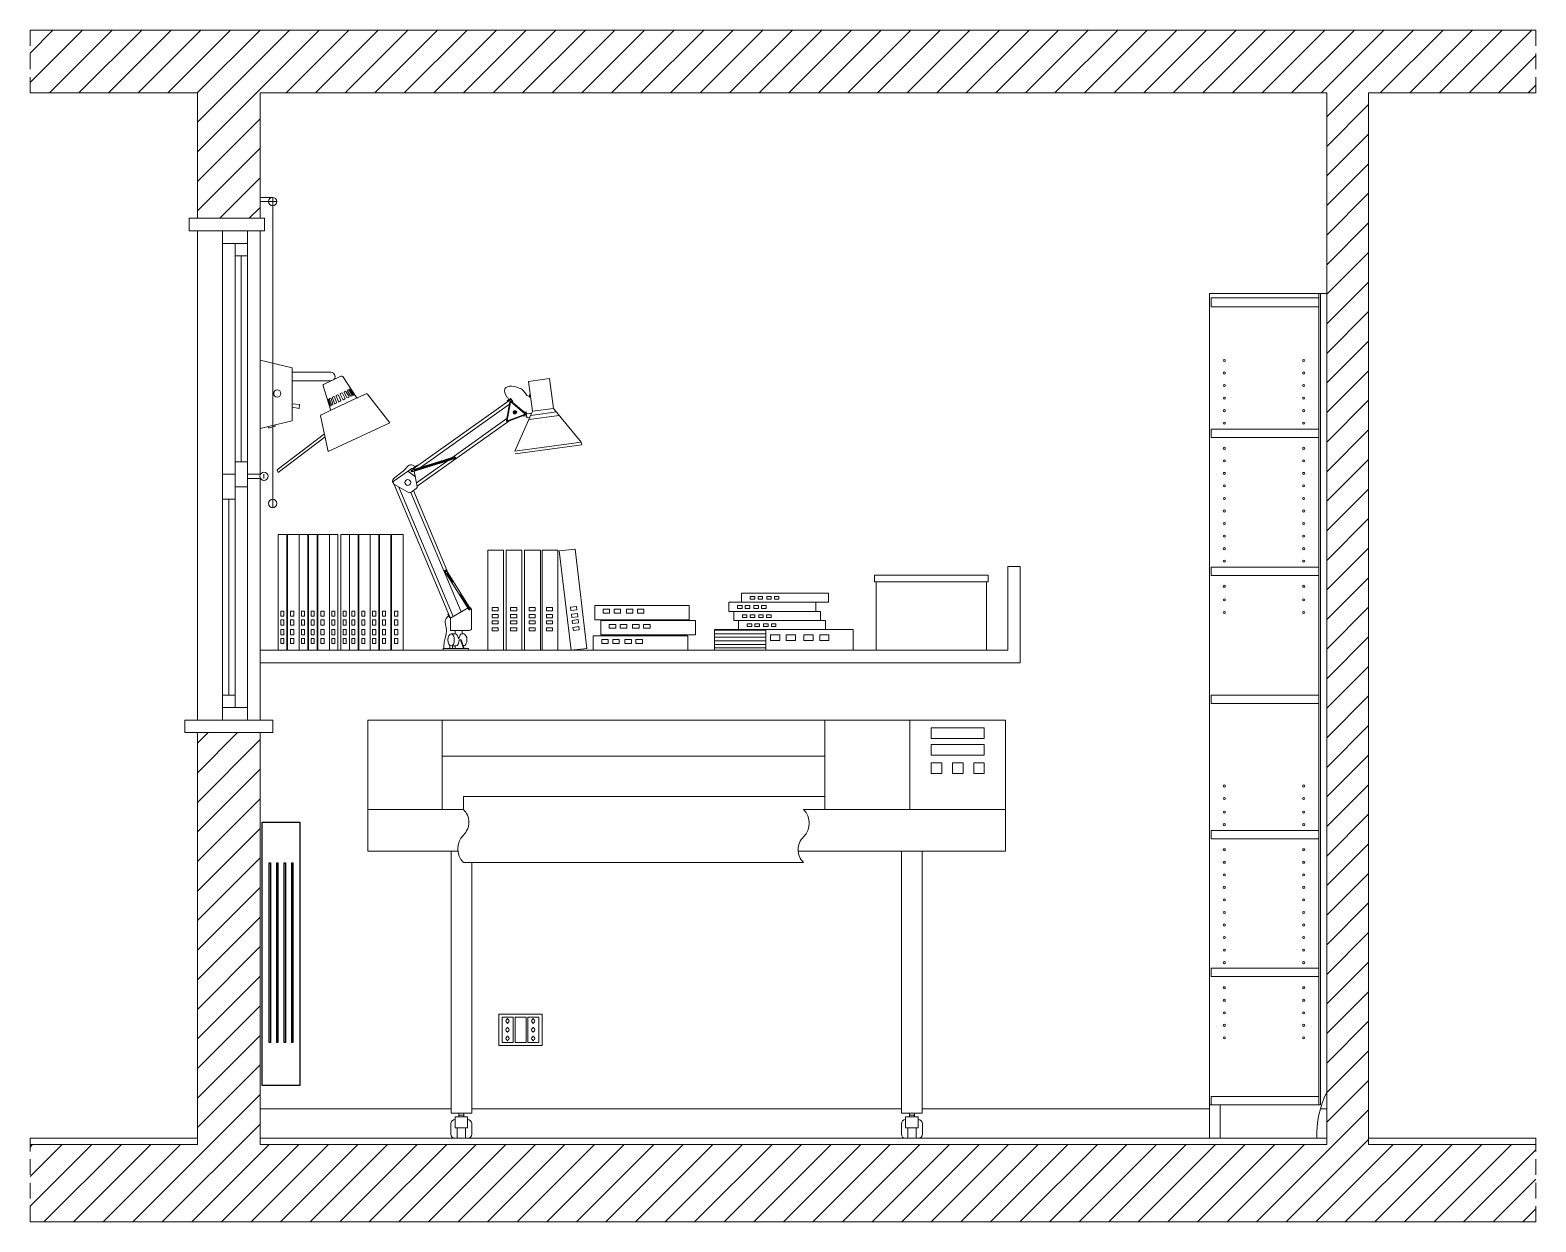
# Model space of a CAD drawing. Header units: millimetres. Extents: x 3592 to 4978, y 1078 to 1921.
# Drawn here: x 4617.7 to 4977.7, y 1157 to 1442 of the extents above; entities that cross this region are included whole.
import ezdxf

# ---------------------------------------------------------------- set-up
doc = ezdxf.new("R2010")
doc.units = ezdxf.units.MM
doc.header["$MEASUREMENT"] = 0
doc.linetypes.add('CONTINUA', pattern=[0])
doc.linetypes.add('HIDDEN', pattern=[0.375, 0.25, -0.125])
for name, color, linetype, lineweight in [('A-FURN', 8, 'Continuous', 18), ('ACCESSORI - furniture', 175, 'Continuous', 9), ('ARREDI_attrezzature_furniture', 254, 'Continuous', 9)]:
    doc.layers.add(name, color=color, linetype=linetype, lineweight=lineweight)
doc.layers.add('Termosifone', color=175, linetype='Continuous')

msp = doc.modelspace()

# ---------------------------------------------------------------- hatches: boundary and pattern name
at = {"layer": 'A-FURN'}
h = msp.add_hatch(dxfattribs=at)
h.set_pattern_fill('ANSI31', color=4, scale=39.999999)
h.set_pattern_definition([(45, (-15, 4e-05), (-3.535534, 3.535534), [])])
h.paths.add_polyline_path([(4977.68, 1442.03), (4617.68, 1442.03), (4617.68, 1427.03), (4657.68, 1427.03), (4657.68, 1397.03), (4672.68, 1397.03), (4672.68, 1427.03), (4927.68, 1427.03), (4927.68, 1175.53), (4672.68, 1175.53), (4672.68, 1274.03), (4657.68, 1274.03), (4657.68, 1175.53), (4617.68, 1175.53), (4617.68, 1157.03), (4977.68, 1157.03), (4977.68, 1175.53), (4937.68, 1175.53), (4937.68, 1427.03), (4977.68, 1427.03)])
at = {"layer": 'ACCESSORI - furniture'}
h = msp.add_hatch(dxfattribs=at)
h.set_pattern_fill('ANSI31', color=6, scale=6.7392, angle=315, style=0)
h.set_pattern_definition([(0, (-4598.8904, -2489.7643), (2e-16, 0.842399984), [])])
h.paths.add_polyline_path([(4793.56, 1293.74), (4793.56, 1298.68), (4781.3, 1298.68), (4781.3, 1293.74)])

# ---------------------------------------------------------------- linework, layer by layer
at = {"layer": 'A-FURN', "color": 5}
for p, q in [((4617.68, 1442.03), (4977.68, 1442.03)), ((4657.68, 1427.03), (4617.68, 1427.03)), ((4657.68, 1427.03), (4657.68, 1397.03)), ((4927.68, 1427.03), (4672.68, 1427.03)), ((4977.68, 1427.03), (4937.68, 1427.03)), ((4937.68, 1427.03), (4937.68, 1175.53)), ((4657.68, 1397.03), (4672.68, 1397.03)), ((4673.68, 1397.03), (4673.68, 1394.03)), ((4654.68, 1277.03), (4654.68, 1274.03)), ((4675.68, 1277.03), (4654.68, 1277.03)), ((4657.68, 1274.03), (4654.68, 1274.03)), ((4657.68, 1274.03), (4657.68, 1175.53)), ((4657.68, 1274.03), (4672.68, 1274.03)), ((4675.68, 1274.03), (4672.68, 1274.03)), ((4927.68, 1175.53), (4672.68, 1175.53)), ((4977.68, 1157.03), (4617.68, 1157.03))]:
    msp.add_line(p, q, dxfattribs=at)
at = {"layer": 'A-FURN', "color": 5, "linetype": 'HIDDEN', "ltscale": 15}
for p, q in [((4617.68, 1427.03), (4617.68, 1442.03)), ((4977.68, 1427.03), (4977.68, 1442.03)), ((4617.68, 1157.03), (4617.68, 1177.03)), ((4977.68, 1157.03), (4977.68, 1177.03))]:
    msp.add_line(p, q, dxfattribs=at)
at = {"layer": 'A-FURN', "color": 5, "ltscale": 100}
for p, q in [((4672.68, 1397.03), (4672.68, 1427.03)), ((4927.68, 1175.53), (4927.68, 1427.03)), ((4655.68, 1397.03), (4657.68, 1397.03)), ((4655.68, 1397.03), (4655.68, 1394.03)), ((4672.68, 1397.03), (4673.68, 1397.03)), ((4655.68, 1394.03), (4673.68, 1394.03)), ((4675.68, 1274.03), (4675.68, 1277.03)), ((4672.68, 1175.53), (4672.68, 1274.03)), ((4657.68, 1175.53), (4617.68, 1175.53)), ((4937.68, 1175.53), (4977.68, 1175.53))]:
    msp.add_line(p, q, dxfattribs=at)
at = {"layer": 'A-FURN', "color": 3}
for p, q in [((4675.68, 1402.03), (4672.68, 1402.03)), ((4676.68, 1401.03), (4672.68, 1401.03)), ((4675.68, 1401.03), (4675.68, 1327.83)), ((4669.68, 1332.83), (4669.68, 1280.03)), ((4672.68, 1334.83), (4672.68, 1277.03)), ((4850.9, 1277.03), (4698.4, 1277.03)), ((4698.4, 1277.03), (4698.4, 1245.68)), ((4716.19, 1268.38), (4716.19, 1277.03)), ((4807.69, 1268.38), (4807.69, 1277.03)), ((4850.9, 1277.03), (4828.02, 1277.03)), ((4828.02, 1277.03), (4828.02, 1255.68)), ((4850.9, 1255.68), (4850.9, 1277.03)), ((4850.9, 1245.68), (4850.9, 1277.03)), ((4721.27, 1255.68), (4721.27, 1258.74)), ((4721.27, 1258.74), (4807.69, 1258.74)), ((4716.19, 1255.68), (4698.4, 1255.68)), ((4807.69, 1255.68), (4850.9, 1255.68)), ((4698.4, 1245.68), (4719.98, 1245.68)), ((4718.31, 1245.68), (4718.31, 1183.03)), ((4801.32, 1245.68), (4850.9, 1245.68)), ((4825.99, 1245.68), (4825.99, 1183.03)), ((4830.99, 1245.68), (4830.99, 1183.03)), ((4721.27, 1242.97), (4723.31, 1242.97)), ((4723.31, 1183.03), (4723.31, 1242.97)), ((4723.31, 1242.97), (4802.61, 1242.97)), ((4698.4, 1184.03), (4672.68, 1184.03)), ((4718.31, 1184.03), (4698.4, 1184.03)), ((4825.99, 1184.03), (4723.31, 1184.03)), ((4899.68, 1184.03), (4830.99, 1184.03)), ((4927.68, 1184.03), (4926.16, 1184.03)), ((4657.68, 1177.03), (4617.68, 1177.03)), ((4927.68, 1177.03), (4672.68, 1177.03)), ((4946.68, 1177.03), (4977.68, 1177.03))]:
    msp.add_line(p, q, dxfattribs=at)
at = {"layer": 'A-FURN', "color": 3, "ltscale": 100}
for p, q in [((4675.68, 1401.03), (4675.68, 1402.03)), ((4657.68, 1394.03), (4657.68, 1277.03)), ((4663.68, 1329.83), (4663.68, 1283.03)), ((4675.68, 1328.83), (4675.68, 1329.83))]:
    msp.add_line(p, q, dxfattribs=at)
at = {"layer": 'A-FURN', "color": 20}
for p, q in [((4663.68, 1391.03), (4663.68, 1394.03)), ((4663.68, 1335.83), (4666.68, 1335.83)), ((4663.68, 1335.83), (4663.68, 1329.83)), ((4666.68, 1338.83), (4669.68, 1338.83)), ((4666.68, 1338.83), (4666.68, 1335.83)), ((4666.68, 1329.83), (4666.68, 1335.83)), ((4669.68, 1338.83), (4669.68, 1332.83)), ((4666.68, 1332.83), (4669.68, 1332.83)), ((4663.68, 1329.83), (4666.68, 1329.83)), ((4666.68, 1283.03), (4663.68, 1283.03)), ((4663.68, 1283.03), (4663.68, 1280.03)), ((4666.68, 1283.03), (4666.68, 1280.03)), ((4669.68, 1280.03), (4663.68, 1280.03)), ((4663.68, 1280.03), (4663.68, 1277.03)), ((4669.68, 1280.03), (4669.68, 1277.03)), ((4925.78, 1185.03), (4926.18, 1185.03))]:
    msp.add_line(p, q, dxfattribs=at)
at = {"layer": 'A-FURN', "color": 20, "ltscale": 100}
for p, q in [((4669.68, 1394.03), (4669.68, 1388.03)), ((4663.68, 1391.03), (4669.68, 1391.03)), ((4666.68, 1391.03), (4666.68, 1388.03)), ((4666.68, 1388.03), (4669.68, 1388.03))]:
    msp.add_line(p, q, dxfattribs=at)
at = {"layer": 'A-FURN', "color": 7}
for p, q in [((4672.68, 1394.03), (4672.68, 1335.83)), ((4663.68, 1335.83), (4663.68, 1391.03)), ((4669.68, 1388.03), (4669.68, 1338.83)), ((4925.78, 1375.83), (4925.78, 1346.61)), ((4925.78, 1344.61), (4925.78, 1313.61)), ((4669.68, 1335.83), (4672.73, 1335.83)), ((4673.6, 1335.83), (4673.6, 1334.83)), ((4669.68, 1334.83), (4672.73, 1334.83)), ((4851.42, 1313.74), (4854.42, 1313.74)), ((4854.42, 1313.74), (4854.42, 1290.74)), ((4925.78, 1311.61), (4925.78, 1283.03)), ((4672.68, 1293.74), (4851.42, 1293.74)), ((4672.68, 1290.74), (4854.42, 1290.74)), ((4977.68, 1177.03), (4937.68, 1177.03))]:
    msp.add_line(p, q, dxfattribs=at)
at = {"layer": 'A-FURN', "color": 6}
for p, q in [((4666.68, 1388.03), (4666.68, 1338.83)), ((4668.18, 1388.03), (4668.18, 1338.83)), ((4687.86, 1357.3), (4691.97, 1359.24)), ((4692.42, 1359.19), (4695.72, 1354.19)), ((4736.84, 1358.04), (4741.86, 1358.71)), ((4737.8, 1350.87), (4736.84, 1358.04)), ((4742.83, 1351.54), (4741.86, 1358.71)), ((4689.48, 1351.34), (4687.73, 1357)), ((4696.05, 1354.16), (4689.13, 1350.93)), ((4696, 1354.14), (4698.04, 1355.06)), ((4698.37, 1354.97), (4703.66, 1348.11)), ((4732.66, 1353.8), (4709.23, 1337.11)), ((4733.09, 1353.18), (4732.66, 1353.8)), ((4687.31, 1350.06), (4689.4, 1351.06)), ((4732.28, 1352.6), (4711.01, 1337.46)), ((4732.37, 1353.12), (4731.59, 1348.71)), ((4732.51, 1353.09), (4731.73, 1348.69)), ((4731.84, 1348.59), (4735.86, 1350.1)), ((4731.88, 1348.46), (4736.02, 1350.01)), ((4735.9, 1350.36), (4732.64, 1353.14)), ((4736.08, 1350.4), (4732.72, 1353.26)), ((4733.09, 1353.18), (4732.94, 1353.07)), ((4733.53, 1341.36), (4737.8, 1350.87)), ((4736.25, 1350.76), (4735.74, 1350.69)), ((4736.32, 1350.26), (4736.25, 1350.76)), ((4737.61, 1350.43), (4736.32, 1350.26)), ((4736.32, 1350.26), (4736.44, 1349.35)), ((4737.37, 1349.9), (4743.5, 1350.72)), ((4737.8, 1350.87), (4742.83, 1351.54)), ((4749.46, 1343.5), (4742.83, 1351.54)), ((4688.98, 1341.26), (4687.13, 1349.78)), ((4703.66, 1348.11), (4688.98, 1341.26)), ((4732.1, 1348.54), (4710.21, 1332.95)), ((4731.66, 1349.15), (4718.47, 1339.76)), ((4735.64, 1349.7), (4735.62, 1349.86)), ((4736.38, 1349.8), (4735.64, 1349.7)), ((4737.17, 1349.45), (4736.44, 1349.35)), ((4736.93, 1348.93), (4744.18, 1349.91)), ((4733.53, 1341.36), (4749.46, 1343.5)), ((4733.62, 1340.72), (4749.55, 1342.86)), ((4749.46, 1343.5), (4749.55, 1342.86)), ((4708.9, 1336.81), (4719.18, 1339.98)), ((4719.31, 1339.58), (4709.06, 1336.42)), ((4716.7, 1339.21), (4716.89, 1338.83)), ((4716.77, 1339.23), (4716.96, 1338.85)), ((4716.84, 1339.25), (4717.03, 1338.87)), ((4716.9, 1339.27), (4717.1, 1338.89)), ((4716.97, 1339.29), (4717.17, 1338.92)), ((4717.04, 1339.32), (4717.24, 1338.94)), ((4717.11, 1339.34), (4717.3, 1338.96)), ((4717.18, 1339.36), (4717.37, 1338.98)), ((4717.24, 1339.38), (4717.44, 1339)), ((4717.31, 1339.4), (4717.51, 1339.02)), ((4717.38, 1339.42), (4717.58, 1339.04)), ((4717.45, 1339.44), (4717.64, 1339.06)), ((4717.52, 1339.46), (4717.71, 1339.08)), ((4717.59, 1339.48), (4717.78, 1339.1)), ((4717.65, 1339.5), (4717.85, 1339.13)), ((4717.72, 1339.53), (4717.92, 1339.15)), ((4717.79, 1339.55), (4717.99, 1339.17)), ((4717.86, 1339.57), (4718.05, 1339.19)), ((4717.93, 1339.59), (4718.12, 1339.21)), ((4718, 1339.61), (4718.19, 1339.23)), ((4718.06, 1339.63), (4718.26, 1339.25)), ((4718.13, 1339.65), (4718.33, 1339.27)), ((4718.2, 1339.67), (4718.4, 1339.29)), ((4718.27, 1339.69), (4718.46, 1339.31)), ((4718.34, 1339.71), (4718.53, 1339.34)), ((4718.4, 1339.74), (4718.6, 1339.36)), ((4718.47, 1339.76), (4718.67, 1339.38)), ((4718.54, 1339.78), (4718.74, 1339.4)), ((4718.61, 1339.8), (4718.81, 1339.42)), ((4718.68, 1339.82), (4718.87, 1339.44)), ((4718.74, 1339.84), (4718.94, 1339.47)), ((4704.73, 1334.25), (4708.69, 1337.07)), ((4708, 1336.58), (4709.79, 1335.22)), ((4709.4, 1336.96), (4709.59, 1336.58)), ((4709.47, 1336.98), (4709.66, 1336.6)), ((4709.53, 1337), (4709.73, 1336.62)), ((4710.22, 1332.91), (4709.54, 1336.57)), ((4709.6, 1337.02), (4709.8, 1336.65)), ((4709.67, 1337.04), (4709.87, 1336.67)), ((4709.74, 1337.07), (4709.93, 1336.69)), ((4709.81, 1337.09), (4710, 1336.71)), ((4709.88, 1337.11), (4710.07, 1336.73)), ((4709.94, 1337.13), (4710.14, 1336.75)), ((4710.01, 1337.15), (4710.21, 1336.77)), ((4717.37, 1338.98), (4710.06, 1333.77)), ((4710.08, 1337.17), (4710.27, 1336.79)), ((4710.15, 1337.19), (4710.34, 1336.81)), ((4710.22, 1337.21), (4710.41, 1336.83)), ((4710.28, 1337.23), (4710.48, 1336.86)), ((4710.35, 1337.25), (4710.55, 1336.88)), ((4710.42, 1337.28), (4710.62, 1336.9)), ((4710.49, 1337.3), (4710.68, 1336.92)), ((4710.56, 1337.32), (4710.75, 1336.94)), ((4710.63, 1337.34), (4710.82, 1336.96)), ((4710.69, 1337.36), (4710.89, 1336.98)), ((4710.76, 1337.38), (4710.96, 1337)), ((4710.83, 1337.4), (4711.03, 1337.02)), ((4710.9, 1337.42), (4711.09, 1337.04)), ((4710.97, 1337.44), (4711.16, 1337.07)), ((4711.04, 1337.46), (4711.23, 1337.09)), ((4711.1, 1337.49), (4711.3, 1337.11)), ((4711.17, 1337.51), (4711.37, 1337.13)), ((4711.24, 1337.53), (4711.43, 1337.15)), ((4711.31, 1337.55), (4711.5, 1337.17)), ((4711.38, 1337.57), (4711.57, 1337.19)), ((4711.44, 1337.59), (4711.64, 1337.21)), ((4711.51, 1337.61), (4711.71, 1337.23)), ((4711.58, 1337.63), (4711.78, 1337.25)), ((4711.65, 1337.65), (4711.84, 1337.28)), ((4711.72, 1337.67), (4711.91, 1337.3)), ((4711.79, 1337.7), (4711.98, 1337.32)), ((4711.85, 1337.72), (4712.05, 1337.34)), ((4711.92, 1337.74), (4712.12, 1337.36)), ((4711.99, 1337.76), (4712.19, 1337.38)), ((4712.06, 1337.78), (4712.25, 1337.4)), ((4712.13, 1337.8), (4712.32, 1337.42)), ((4712.2, 1337.82), (4712.39, 1337.44)), ((4712.26, 1337.84), (4712.46, 1337.46)), ((4712.33, 1337.86), (4712.53, 1337.49)), ((4712.4, 1337.89), (4712.59, 1337.51)), ((4712.47, 1337.91), (4712.66, 1337.53)), ((4712.54, 1337.93), (4712.73, 1337.55)), ((4712.6, 1337.95), (4712.8, 1337.57)), ((4712.67, 1337.97), (4712.87, 1337.59)), ((4712.74, 1337.99), (4712.94, 1337.61)), ((4712.81, 1338.01), (4713, 1337.63)), ((4712.88, 1338.03), (4713.07, 1337.65)), ((4712.95, 1338.05), (4713.14, 1337.68)), ((4713.01, 1338.08), (4713.21, 1337.7)), ((4713.08, 1338.1), (4713.28, 1337.72)), ((4713.15, 1338.12), (4713.35, 1337.74)), ((4713.22, 1338.14), (4713.41, 1337.76)), ((4713.29, 1338.16), (4713.48, 1337.78)), ((4713.35, 1338.18), (4713.55, 1337.8)), ((4713.42, 1338.2), (4713.62, 1337.82)), ((4713.49, 1338.22), (4713.69, 1337.84)), ((4713.56, 1338.24), (4713.75, 1337.86)), ((4713.63, 1338.26), (4713.82, 1337.89)), ((4713.7, 1338.29), (4713.89, 1337.91)), ((4713.76, 1338.31), (4713.96, 1337.93)), ((4713.83, 1338.33), (4714.03, 1337.95)), ((4713.9, 1338.35), (4714.1, 1337.97)), ((4713.97, 1338.37), (4714.16, 1337.99)), ((4714.04, 1338.39), (4714.23, 1338.01)), ((4714.11, 1338.41), (4714.3, 1338.03)), ((4714.17, 1338.43), (4714.37, 1338.05)), ((4714.24, 1338.45), (4714.44, 1338.07)), ((4714.31, 1338.47), (4714.51, 1338.1)), ((4714.38, 1338.5), (4714.57, 1338.12)), ((4714.45, 1338.52), (4714.64, 1338.14)), ((4714.52, 1338.54), (4714.71, 1338.16)), ((4714.58, 1338.56), (4714.78, 1338.18)), ((4714.65, 1338.58), (4714.85, 1338.2)), ((4714.72, 1338.6), (4714.91, 1338.22)), ((4714.79, 1338.62), (4714.98, 1338.24)), ((4714.86, 1338.64), (4715.05, 1338.26)), ((4714.92, 1338.66), (4715.12, 1338.28)), ((4714.99, 1338.68), (4715.19, 1338.31)), ((4715.06, 1338.71), (4715.26, 1338.33)), ((4715.13, 1338.73), (4715.32, 1338.35)), ((4715.2, 1338.75), (4715.39, 1338.37)), ((4715.27, 1338.77), (4715.46, 1338.39)), ((4715.33, 1338.79), (4715.53, 1338.41)), ((4715.4, 1338.81), (4715.6, 1338.43)), ((4715.47, 1338.83), (4715.67, 1338.45)), ((4715.54, 1338.85), (4715.73, 1338.47)), ((4715.61, 1338.87), (4715.8, 1338.5)), ((4715.68, 1338.89), (4715.87, 1338.52)), ((4715.74, 1338.92), (4715.94, 1338.54)), ((4715.81, 1338.94), (4716.01, 1338.56)), ((4715.88, 1338.96), (4716.08, 1338.58)), ((4715.95, 1338.98), (4716.14, 1338.6)), ((4716.02, 1339), (4716.21, 1338.62)), ((4716.08, 1339.02), (4716.28, 1338.64)), ((4716.15, 1339.04), (4716.35, 1338.66)), ((4716.22, 1339.06), (4716.42, 1338.68)), ((4716.29, 1339.08), (4716.48, 1338.71)), ((4716.36, 1339.1), (4716.55, 1338.73)), ((4716.43, 1339.13), (4716.62, 1338.75)), ((4716.49, 1339.15), (4716.69, 1338.77)), ((4716.56, 1339.17), (4716.76, 1338.79)), ((4716.63, 1339.19), (4716.83, 1338.81)), ((4704.76, 1333.38), (4718.2, 1301.32)), ((4708.17, 1331.44), (4704.77, 1333.37)), ((4705.83, 1332.77), (4718.81, 1301.8)), ((4710.01, 1332.38), (4708.73, 1331.47)), ((4665.18, 1329.83), (4665.18, 1283.03)), ((4708.74, 1331.48), (4720.72, 1302.91)), ((4709.37, 1331.93), (4717.74, 1311.96)), ((4722.54, 1303.47), (4716.86, 1312.57)), ((4717.2, 1312.83), (4722.9, 1303.69)), ((4717.55, 1312.26), (4717.24, 1311.97)), ((4717.59, 1312.2), (4717.27, 1311.91)), ((4717.63, 1312.14), (4717.31, 1311.85)), ((4717.66, 1312.08), (4717.35, 1311.79)), ((4717.7, 1312.02), (4717.39, 1311.73)), ((4717.74, 1311.96), (4717.42, 1311.67)), ((4717.78, 1311.9), (4717.46, 1311.61)), ((4717.82, 1311.84), (4717.5, 1311.55)), ((4717.85, 1311.78), (4717.54, 1311.49)), ((4717.89, 1311.71), (4717.58, 1311.43)), ((4717.93, 1311.65), (4717.61, 1311.37)), ((4717.97, 1311.59), (4717.65, 1311.31)), ((4718.01, 1311.53), (4717.69, 1311.25)), ((4718.04, 1311.47), (4717.73, 1311.19)), ((4718.08, 1311.41), (4717.76, 1311.13)), ((4718.12, 1311.35), (4717.8, 1311.07)), ((4718.16, 1311.29), (4717.84, 1311.01)), ((4718.19, 1311.23), (4717.88, 1310.94)), ((4718.23, 1311.17), (4717.92, 1310.88)), ((4718.27, 1311.11), (4717.95, 1310.82)), ((4718.31, 1311.05), (4717.99, 1310.76)), ((4718.35, 1310.99), (4718.03, 1310.7)), ((4718.38, 1310.93), (4718.07, 1310.64)), ((4718.42, 1310.87), (4718.11, 1310.58)), ((4718.46, 1310.81), (4718.14, 1310.52)), ((4718.5, 1310.75), (4718.18, 1310.46)), ((4718.53, 1310.69), (4718.22, 1310.4)), ((4718.57, 1310.62), (4718.26, 1310.34)), ((4718.61, 1310.56), (4718.29, 1310.28)), ((4718.65, 1310.5), (4718.33, 1310.22)), ((4718.69, 1310.44), (4718.37, 1310.16)), ((4718.72, 1310.38), (4718.41, 1310.1)), ((4718.76, 1310.32), (4718.45, 1310.04)), ((4718.8, 1310.26), (4718.48, 1309.98)), ((4718.84, 1310.2), (4718.52, 1309.91)), ((4720.76, 1307.11), (4720.45, 1306.83)), ((4720.8, 1307.05), (4720.49, 1306.77)), ((4720.84, 1306.99), (4720.52, 1306.7)), ((4720.88, 1306.93), (4720.56, 1306.64)), ((4720.92, 1306.87), (4720.6, 1306.58)), ((4720.95, 1306.81), (4720.64, 1306.52)), ((4718.42, 1301.57), (4722.43, 1303.9)), ((4720.99, 1306.75), (4720.68, 1306.46)), ((4721.03, 1306.69), (4720.71, 1306.4)), ((4721.07, 1306.63), (4720.75, 1306.34)), ((4721.1, 1306.57), (4720.79, 1306.28)), ((4721.14, 1306.5), (4720.83, 1306.22)), ((4721.18, 1306.44), (4720.86, 1306.16)), ((4721.22, 1306.38), (4720.9, 1306.1)), ((4721.26, 1306.32), (4720.94, 1306.04)), ((4721.29, 1306.26), (4720.98, 1305.98)), ((4721.33, 1306.2), (4721.02, 1305.92)), ((4721.37, 1306.14), (4721.05, 1305.86)), ((4721.41, 1306.08), (4721.09, 1305.8)), ((4721.44, 1306.02), (4721.13, 1305.73)), ((4721.48, 1305.96), (4721.17, 1305.67)), ((4721.52, 1305.9), (4721.2, 1305.61)), ((4721.56, 1305.84), (4721.24, 1305.55)), ((4721.6, 1305.78), (4721.28, 1305.49)), ((4721.63, 1305.72), (4721.32, 1305.43)), ((4721.67, 1305.66), (4721.36, 1305.37)), ((4721.71, 1305.6), (4721.39, 1305.31)), ((4721.75, 1305.54), (4721.43, 1305.25)), ((4721.78, 1305.47), (4721.47, 1305.19)), ((4721.82, 1305.41), (4721.51, 1305.13)), ((4721.86, 1305.35), (4721.54, 1305.07)), ((4721.9, 1305.29), (4721.58, 1305.01)), ((4721.94, 1305.23), (4721.62, 1304.95)), ((4721.97, 1305.17), (4721.66, 1304.89)), ((4722.01, 1305.11), (4721.7, 1304.83)), ((4722.05, 1305.05), (4721.73, 1304.77)), ((4722.09, 1304.99), (4721.77, 1304.7)), ((4722.13, 1304.93), (4721.81, 1304.65)), ((4722.16, 1304.87), (4721.85, 1304.58)), ((4722.2, 1304.81), (4721.88, 1304.52)), ((4722.24, 1304.75), (4721.92, 1304.46)), ((4722.28, 1304.69), (4721.96, 1304.4)), ((4722.31, 1304.63), (4722, 1304.34)), ((4722.35, 1304.57), (4722.04, 1304.28)), ((4722.39, 1304.5), (4722.07, 1304.22)), ((4722.43, 1304.44), (4722.11, 1304.16)), ((4722.46, 1304.38), (4722.15, 1304.1)), ((4722.51, 1304.33), (4722.19, 1304.04)), ((4722.54, 1304.27), (4722.22, 1303.98)), ((4722.58, 1304.21), (4722.26, 1303.92)), ((4722.62, 1304.14), (4722.3, 1303.86)), ((4722.66, 1304.08), (4722.35, 1303.8)), ((4723.22, 1303.45), (4723.22, 1298.99)), ((4718.16, 1301.12), (4718.16, 1298.47)), ((4718.16, 1298.47), (4722.69, 1298.47)), ((4718.33, 1297.64), (4719.32, 1297.64)), ((4719.32, 1298.47), (4719.32, 1297.64)), ((4720.06, 1296.55), (4720.2, 1296.55)), ((4720.25, 1296.21), (4720.28, 1296.21)), ((4720.26, 1296.21), (4720.76, 1296.21)), ((4720.6, 1296.21), (4721.28, 1294.17)), ((4720.76, 1296.21), (4721.44, 1294.17)), ((4720.95, 1298.47), (4720.95, 1297.64)), ((4720.95, 1297.64), (4721.35, 1297.64)), ((4718, 1294.92), (4718, 1294.17)), ((4718.65, 1294.92), (4718.65, 1294.17)), ((4718.65, 1294.78), (4719.48, 1294.78)), ((4719.27, 1294.78), (4719.27, 1294.17)), ((4721.29, 1294.78), (4721.24, 1294.78)), ((4721.29, 1294.78), (4721.35, 1294.78))]:
    msp.add_line(p, q, dxfattribs=at)
at = {"layer": 'A-FURN', "color": 7, "linetype": 'CONTINUA', "ltscale": 0.1}
for p, q in [((4899.68, 1379.03), (4899.68, 1185.03)), ((4927.68, 1379.03), (4925.78, 1379.03)), ((4925.78, 1379.03), (4925.78, 1375.83)), ((4926.18, 1379.03), (4926.18, 1185.03)), ((4927.68, 1379.03), (4927.68, 1188.03)), ((4925.78, 1281.03), (4925.78, 1187.03)), ((4925.31, 1177.03), (4902.18, 1177.03))]:
    msp.add_line(p, q, dxfattribs=at)
at = {"layer": 'A-FURN', "color": 7, "ltscale": 100}
for p, q in [((4899.68, 1379.03), (4925.78, 1379.03)), ((4851.42, 1293.74), (4851.42, 1313.74))]:
    msp.add_line(p, q, dxfattribs=at)
at = {"layer": 'A-FURN', "color": 20, "linetype": 'CONTINUA', "ltscale": 0.1}
for p, q in [((4900.08, 1378.03), (4900.08, 1375.83)), ((4925.78, 1378.03), (4900.08, 1378.03)), ((4925.78, 1375.83), (4900.08, 1375.83)), ((4925.78, 1378.03), (4925.78, 1375.83)), ((4925.78, 1346.61), (4900.08, 1346.61)), ((4900.08, 1344.61), (4900.08, 1346.61)), ((4925.78, 1344.61), (4925.78, 1346.61)), ((4925.78, 1346.61), (4925.78, 1344.61)), ((4925.78, 1344.61), (4900.08, 1344.61)), ((4925.78, 1313.61), (4900.08, 1313.61)), ((4900.08, 1311.61), (4900.08, 1313.61)), ((4925.78, 1311.61), (4900.08, 1311.61)), ((4925.78, 1311.61), (4925.78, 1313.61)), ((4925.78, 1313.61), (4925.78, 1311.61)), ((4900.08, 1283.03), (4925.78, 1283.03)), ((4900.08, 1281.03), (4900.08, 1283.03)), ((4925.78, 1281.03), (4925.78, 1283.03)), ((4925.78, 1283.03), (4925.78, 1281.03)), ((4900.08, 1281.03), (4925.78, 1281.03)), ((4925.78, 1250.61), (4900.08, 1250.61)), ((4900.08, 1248.61), (4900.08, 1250.61)), ((4925.78, 1248.61), (4925.78, 1250.61)), ((4925.78, 1250.61), (4925.78, 1248.61)), ((4925.78, 1248.61), (4900.08, 1248.61)), ((4925.78, 1217.72), (4900.08, 1217.72)), ((4900.08, 1215.72), (4900.08, 1217.72)), ((4925.78, 1215.72), (4925.78, 1217.72)), ((4925.78, 1217.72), (4925.78, 1215.72)), ((4925.78, 1215.72), (4900.08, 1215.72)), ((4925.78, 1215.72), (4900.08, 1215.72)), ((4925.78, 1185.03), (4899.68, 1185.03)), ((4925.78, 1187.03), (4900.08, 1187.03)), ((4900.08, 1185.03), (4900.08, 1187.03)), ((4902.18, 1177.03), (4902.18, 1185.03)), ((4925.78, 1185.03), (4925.78, 1187.03)), ((4925.78, 1187.03), (4925.78, 1185.03))]:
    msp.add_line(p, q, dxfattribs=at)
at = {"layer": 'A-FURN', "color": 6, "ltscale": 100}
msp.add_line((4666.68, 1329.83), (4666.68, 1283.03), dxfattribs=at)
at = {"layer": 'A-FURN', "color": 20, "linetype": 'CONTINUA', "ltscale": 0.02}
for p in [(4899.68, 1185.03), (4902.18, 1177.03)]:
    msp.add_line(p, (4899.68, 1177.03), dxfattribs=at)
at = {"layer": 'A-FURN', "color": 3, "linetype": 'CONTINUA', "ltscale": 0.1}
for p, q in [((4718.31, 1183.03), (4723.31, 1183.03)), ((4719.29, 1182.13), (4719.29, 1179.5)), ((4720.29, 1182.13), (4719.29, 1182.13)), ((4719.29, 1181.53), (4719.29, 1181.53)), ((4720.19, 1182.63), (4720.19, 1182.93)), ((4720.19, 1182.43), (4720.19, 1182.23)), ((4720.29, 1182.53), (4721.29, 1182.53)), ((4721.29, 1182.53), (4720.29, 1182.53)), ((4720.29, 1182.13), (4721.29, 1182.13)), ((4721.29, 1182.13), (4722.29, 1182.13)), ((4721.39, 1182.63), (4721.39, 1182.93)), ((4721.39, 1182.43), (4721.39, 1182.23)), ((4722.29, 1182.13), (4722.29, 1179.5)), ((4722.29, 1181.53), (4722.29, 1181.53)), ((4830.99, 1183.03), (4825.99, 1183.03)), ((4827, 1182.13), (4827, 1179.5)), ((4828, 1182.13), (4827, 1182.13)), ((4827, 1181.53), (4827, 1181.53)), ((4827.9, 1182.63), (4827.9, 1182.93)), ((4827.9, 1182.43), (4827.9, 1182.23)), ((4829, 1182.53), (4828, 1182.53)), ((4828, 1182.53), (4829, 1182.53)), ((4829, 1182.13), (4828, 1182.13)), ((4829, 1182.13), (4830, 1182.13)), ((4829.1, 1182.63), (4829.1, 1182.93)), ((4829.1, 1182.43), (4829.1, 1182.23)), ((4830, 1182.13), (4830, 1179.5)), ((4830, 1181.53), (4830, 1181.53)), ((4718.29, 1180.53), (4718.29, 1178.03)), ((4719.29, 1179.5), (4722.29, 1179.5)), ((4719.79, 1179.5), (4719.79, 1177.03)), ((4721.79, 1179.5), (4721.79, 1177.03)), ((4723.29, 1180.53), (4723.29, 1178.03)), ((4826, 1180.53), (4826, 1178.03)), ((4830, 1179.5), (4827, 1179.5)), ((4827.5, 1179.5), (4827.5, 1177.03)), ((4829.5, 1179.5), (4829.5, 1177.03)), ((4831, 1180.53), (4831, 1178.03)), ((4719.29, 1177.03), (4719.79, 1177.03)), ((4721.79, 1177.03), (4722.29, 1177.03)), ((4827.5, 1177.03), (4827, 1177.03)), ((4830, 1177.03), (4829.5, 1177.03))]:
    msp.add_line(p, q, dxfattribs=at)
at = {"layer": 'A-FURN', "color": 6}
for points in [[(4672.68, 1363.13), (4672.68, 1346.78), (4680.37, 1348.61), (4680.37, 1361.3), (4672.68, 1363.13)], [(4680.37, 1360.2), (4689.61, 1360.2)], [(4689.61, 1358.2), (4680.37, 1358.2)], [(4689.94, 1354.09), (4690.44, 1352.77), (4690.56, 1352.69), (4690.86, 1352.83), (4690.96, 1352.97), (4690.42, 1354.33), (4690.28, 1354.39), (4689.96, 1354.27), (4689.93, 1354.14)], [(4690.82, 1354.53), (4691.38, 1353.21), (4691.51, 1353.15), (4691.84, 1353.28), (4691.93, 1353.49), (4691.38, 1354.75), (4691.22, 1354.83), (4691.21, 1354.82), (4690.84, 1354.63), (4690.82, 1354.53)], [(4692.74, 1355.4), (4693.44, 1354.15), (4693.59, 1354.1), (4693.86, 1354.22), (4693.93, 1354.38), (4693.2, 1355.65), (4693.07, 1355.7), (4692.76, 1355.54), (4692.73, 1355.44)], [(4737.27, 1354.86), (4737.1, 1354.84), (4737.19, 1354.19), (4737.35, 1354.21)], [(4680.37, 1352.67), (4682.11, 1352.51), (4681.97, 1351.52), (4680.37, 1351.88)], [(4674.5, 1347.22), (4674.66, 1346.94), (4674.84, 1346.91), (4676.11, 1347.22), (4676.28, 1347.33), (4676.25, 1347.63)], [(4688.06, 1345.5), (4676.76, 1336.91), (4676.96, 1336.23), (4688.22, 1344.77)]]:
    msp.add_lwpolyline(points, dxfattribs=at)
for points in [[(4689.04, 1353.7), (4688.98, 1353.77), (4688.86, 1353.73), (4688.85, 1353.61), (4689.26, 1352.27), (4689.34, 1352.12), (4689.45, 1352.17), (4689.47, 1352.27)], [(4689.25, 1353.77), (4689.25, 1353.92), (4689.5, 1354.02), (4689.62, 1353.93), (4690.06, 1352.6), (4690.03, 1352.44), (4689.82, 1352.35), (4689.71, 1352.41)], [(4691.79, 1354.96), (4691.85, 1355.13), (4692.18, 1355.28), (4692.33, 1355.23), (4692.98, 1353.96), (4692.95, 1353.83), (4692.59, 1353.63), (4692.42, 1353.7)], [(4693.54, 1355.8), (4693.55, 1355.91), (4693.78, 1356.03), (4693.89, 1355.97), (4694.66, 1354.72), (4694.66, 1354.61), (4694.42, 1354.5), (4694.31, 1354.56)], [(4694.11, 1356.07), (4694.1, 1356.17), (4694.21, 1356.23), (4694.3, 1356.15), (4695.1, 1354.91), (4695.12, 1354.84), (4695.02, 1354.77), (4694.91, 1354.82)], [(4732.66, 1353.8), (4731.85, 1353.23), (4731.76, 1353.37), (4732.56, 1353.94)], [(4737.06, 1354.7), (4737.11, 1354.32), (4737.17, 1354.33), (4737.12, 1354.71)], [(4710.21, 1337.81), (4709.41, 1337.24), (4709.31, 1337.38), (4710.11, 1337.95)], [(4716.45, 1294.17), (4722.5, 1294.17), (4722.5, 1293.74), (4716.45, 1293.74)], [(4833.11, 1272.66), (4845.81, 1272.66), (4845.81, 1275.21), (4833.11, 1275.21)], [(4833.11, 1268.67), (4845.81, 1268.67), (4845.81, 1271.22), (4833.11, 1271.22)], [(4833.11, 1264.28), (4835.65, 1264.28), (4835.65, 1266.82), (4833.11, 1266.82)], [(4838.19, 1264.28), (4840.73, 1264.28), (4840.73, 1266.82), (4838.19, 1266.82)], [(4843.27, 1264.28), (4845.81, 1264.28), (4845.81, 1266.82), (4843.27, 1266.82)], [(4740.08, 1199.19), (4729.77, 1199.19), (4729.77, 1206.69), (4740.08, 1206.69)], [(4733.21, 1199.96), (4730.55, 1199.96), (4730.55, 1205.99), (4733.21, 1205.99)], [(4736.27, 1199.96), (4733.61, 1199.96), (4733.61, 1205.99), (4736.27, 1205.99)], [(4739.34, 1199.96), (4736.68, 1199.96), (4736.68, 1205.99), (4739.34, 1205.99)]]:
    msp.add_lwpolyline(points, close=True, dxfattribs=at)
at = {"layer": 'A-FURN', "color": 6, "extrusion": (-1.12939e-16, -4.73445e-17, -1)}
msp.add_lwpolyline([(-4717.57, 1302.37), (-4717.95, 1301.46), (-4718.11, 1301.53), (-4717.73, 1302.44)], close=True, dxfattribs=at)
at = {"layer": 'A-FURN', "color": 3}
msp.add_lwpolyline([(4802.61, 1255.68), (4807.69, 1255.68), (4807.69, 1268.38), (4716.19, 1268.38), (4716.19, 1255.68), (4721.27, 1255.68)], dxfattribs=at)
msp.add_lwpolyline([(4721.27, 1255.68, -0.424527), (4721.27, 1249.53, 0.404946), (4721.27, 1242.97)], format="xyb", dxfattribs=at)
for centre in [(4675.68, 1401.03), (4675.68, 1328.83)]:
    msp.add_circle(centre, 1, dxfattribs=at)
at = {"layer": 'A-FURN', "color": 6, "linetype": 'CONTINUA', "ltscale": 0.1}
for centre in [(4903.18, 1363.03), (4922.18, 1363.03), (4903.18, 1360.03), (4903.18, 1357.03), (4922.18, 1360.03), (4922.18, 1357.03), (4903.18, 1354.03), (4922.18, 1354.03), (4903.18, 1351.03), (4922.18, 1351.03), (4903.18, 1348.03), (4922.18, 1348.03), (4903.18, 1342.03), (4903.18, 1339.03), (4922.18, 1342.03), (4922.18, 1339.03), (4903.18, 1336.03), (4922.18, 1336.03), (4903.18, 1333.03), (4922.18, 1333.03), (4903.18, 1330.03), (4922.18, 1330.03), (4903.18, 1327.03), (4922.18, 1327.03), (4903.18, 1324.03), (4903.18, 1321.03), (4922.18, 1324.03), (4922.18, 1321.03), (4903.18, 1318.03), (4922.18, 1318.03), (4903.18, 1315.03), (4922.18, 1315.03), (4903.18, 1309.03), (4922.18, 1309.03), (4903.18, 1305.78), (4922.18, 1305.78), (4903.18, 1302.78), (4922.18, 1302.78), (4903.18, 1261.28), (4922.18, 1261.28), (4903.18, 1258.28), (4922.18, 1258.28), (4903.18, 1255.03), (4922.18, 1255.03), (4903.18, 1252.03), (4922.18, 1252.03), (4903.18, 1246.03), (4922.18, 1246.03), (4903.18, 1243.03), (4922.18, 1243.03), (4903.18, 1240.03), (4922.18, 1240.03), (4903.18, 1237.03), (4922.18, 1237.03), (4903.18, 1234.03), (4903.18, 1231.03), (4922.18, 1234.03), (4922.18, 1231.03), (4903.18, 1228.03), (4922.18, 1228.03), (4903.18, 1225.03), (4922.18, 1225.03), (4903.18, 1222.03), (4922.18, 1222.03), (4903.18, 1219.03), (4922.18, 1219.03), (4903.18, 1213.03), (4922.18, 1213.03), (4903.18, 1210.03), (4922.18, 1210.03), (4903.18, 1207.03), (4922.18, 1207.03), (4903.18, 1204.03), (4922.18, 1204.03), (4903.18, 1201.03), (4922.18, 1201.03)]:
    msp.add_circle(centre, 0.25, dxfattribs=at)
at = {"layer": 'A-FURN', "color": 6}
for centre, radius in [((4676.77, 1355.14), 0.857), ((4733.58, 1350.63), 0.435), ((4733.58, 1350.63), 0.277), ((4733.58, 1350.63), 0.0956), ((4735.95, 1350.22), 0.146), ((4735.95, 1350.22), 0.105), ((4719.25, 1339.78), 0.211), ((4719.25, 1339.78), 0.106), ((4708.96, 1336.61), 0.211), ((4708.96, 1336.61), 0.106), ((4707.97, 1333.85), 0.698), ((4717.02, 1312.71), 0.211), ((4717.02, 1312.71), 0.106), ((4722.72, 1303.58), 0.211), ((4722.72, 1303.58), 0.211), ((4722.72, 1303.58), 0.106), ((4722.72, 1303.58), 0.106)]:
    msp.add_circle(centre, radius, dxfattribs=at)
at = {"layer": 'A-FURN', "color": 7}
msp.add_circle((4673.6, 1335.33), 1, dxfattribs=at)
at = {"layer": 'A-FURN', "color": 6}
for centre, radius, start, end in [((4687.95, 1357.09), 0.239, 113.7123, 201.4554), ((4689.59, 1359.2), 1, 308.5802, 88.5181), ((4689.59, 1359.2), 1, 271.4819, 281.8315), ((4692.16, 1358.93), 0.367, 44.4849, 120.939), ((4695.89, 1354.34), 0.231, 221.1613, 297.1259), ((4698.13, 1354.73), 0.341, 44.3492, 104.4652), ((4687.5, 1349.73), 0.382, 120.6618, 171.958), ((4689.25, 1351.26), 0.247, 308.5241, 20.1213), ((4732.59, 1353.08), 0.224, 52.2862, 170.067), ((4732.59, 1353.08), 0.0819, 52.2862, 170.067), ((4735.95, 1350.22), 0.224, 287.8477, 52.2862), ((4731.82, 1348.67), 0.224, 170.067, 287.8477), ((4731.82, 1348.67), 0.0819, 170.067, 287.8477), ((4708.99, 1336.65), 0.523, 37.205, 125.4613), ((4705.03, 1333.83), 0.523, 125.4613, 240.3813), ((4709.71, 1332.81), 0.523, 305.4613, 10.5413), ((4708.42, 1331.9), 0.523, 240.3813, 305.4613), ((4722.69, 1303.45), 0.523, 0, 120.2017), ((4718.68, 1301.12), 0.523, 120.2017, 180), ((4722.69, 1298.99), 0.523, 270, 0), ((4731.83, 1205.07), 0.402, 114.3243, 246.1088), ((4731.83, 1202.96), 0.402, 114.3243, 246.1088), ((4731.83, 1205.07), 0.402, 293.3666, 66.2003), ((4731.83, 1202.96), 0.402, 293.3666, 66.2003), ((4737.97, 1205.07), 0.402, 114.3243, 246.1088), ((4737.97, 1202.96), 0.402, 114.3243, 246.1088), ((4737.97, 1205.07), 0.402, 293.3666, 66.2003), ((4737.97, 1202.96), 0.402, 293.3666, 66.2003), ((4731.83, 1200.91), 0.402, 114.3243, 246.1088), ((4731.83, 1200.91), 0.402, 293.3666, 66.2003), ((4737.97, 1200.91), 0.402, 114.3243, 246.1088), ((4737.97, 1200.91), 0.402, 293.3666, 66.2003)]:
    msp.add_arc(centre, radius, start, end, dxfattribs=at)
at = {"layer": 'A-FURN', "color": 3}
for centre, radius, start, end in [((4799.22, 1252.39), 4.72, 315.9094, 44.0906), ((4805.57, 1246.04), 4.27, 133.9949, 226.0051)]:
    msp.add_arc(centre, radius, start, end, dxfattribs=at)
at = {"layer": 'A-FURN', "color": 7, "linetype": 'CONTINUA', "ltscale": 0.1}
msp.add_arc((4948.6, 1177.76), 23.3, 153.8536, 181.7972, dxfattribs=at)
at = {"layer": 'A-FURN', "color": 3, "linetype": 'CONTINUA', "ltscale": 0.1}
for centre, radius, start, end in [((4719.29, 1180.53), 1, 90, 180), ((4720.29, 1182.93), 0.1, 90, 180), ((4720.29, 1182.63), 0.1, 180, 270), ((4720.29, 1182.43), 0.1, 90, 180), ((4720.29, 1182.23), 0.1, 180, 270), ((4721.29, 1182.93), 0.1, 0, 90), ((4721.29, 1182.63), 0.1, 270, 0), ((4721.29, 1182.43), 0.1, 0, 90), ((4721.29, 1182.23), 0.1, 270, 0), ((4722.29, 1180.53), 1, 0, 90), ((4827, 1180.53), 1, 90, 180), ((4828, 1182.93), 0.1, 90, 180), ((4828, 1182.63), 0.1, 180, 270), ((4828, 1182.43), 0.1, 90, 180), ((4828, 1182.23), 0.1, 180, 270), ((4829, 1182.93), 0.1, 0, 90), ((4829, 1182.63), 0.1, 270, 0), ((4829, 1182.43), 0.1, 0, 90), ((4829, 1182.23), 0.1, 270, 0), ((4830, 1180.53), 1, 0, 90), ((4719.29, 1178.03), 1, 180, 270), ((4722.29, 1178.03), 1, 270, 0), ((4827, 1178.03), 1, 180, 270), ((4830, 1178.03), 1, 270, 0)]:
    msp.add_arc(centre, radius, start, end, dxfattribs=at)
at = {"layer": 'A-FURN', "color": 6}
msp.add_ellipse((4718.33, 1296.21), major_axis=(0, 1.43), ratio=0.536088, dxfattribs=at)
for centre, major_axis, ratio, start_param, end_param in [((4719.32, 1296.21), (0, 1.43), 0.536088, -1.333179, 0), ((4719.48, 1296.21), (0, 1.43), 0.536088, 3.141593, 4.711185), ((4721.35, 1296.21), (0, 1.43), 0.536088, 3.141593, 6.283185), ((4731.83, 1205.07), (0, -0.571), 0.372094, 8.545266, 10.307697), ((4731.83, 1205.07), (0, -0.571), 0.372094, 5.42058, 7.142383), ((4731.83, 1202.97), (0, -0.571), 0.372094, 8.545266, 10.307697), ((4731.83, 1202.97), (0, -0.571), 0.372094, 5.42058, 7.142383), ((4737.96, 1205.07), (0, -0.571), 0.372094, 8.545266, 10.307697), ((4737.96, 1205.07), (0, -0.571), 0.372094, 5.42058, 7.142383), ((4737.96, 1202.97), (0, -0.571), 0.372094, 8.545266, 10.307697), ((4737.96, 1202.97), (0, -0.571), 0.372094, 5.42058, 7.142383), ((4731.83, 1200.91), (0, -0.571), 0.372094, 8.545266, 10.307697), ((4731.83, 1200.91), (0, -0.571), 0.372094, 5.42058, 7.142383), ((4737.96, 1200.91), (0, -0.571), 0.372094, 8.545266, 10.307697), ((4737.96, 1200.91), (0, -0.571), 0.372094, 5.42058, 7.142383)]:
    msp.add_ellipse(centre, major_axis=major_axis, ratio=ratio, start_param=start_param, end_param=end_param, dxfattribs=at)
at = {"layer": 'A-FURN', "color": 6, "extrusion": (0, 0, -1)}
msp.add_ellipse((4720.95, 1296.21), major_axis=(0, 1.43), ratio=0.536088, start_param=-1.333179, end_param=0, dxfattribs=at)
at = {"layer": 'A-FURN', "color": 6}
msp.add_open_spline([(4732.16, 1353.65), (4732.03, 1353.83), (4731.49, 1354.56), (4730.58, 1356.21), (4732.71, 1357.22), (4734.17, 1356.51), (4735.73, 1356.04), (4736.41, 1354.42), (4736.99, 1354.48), (4737.09, 1354.5)], degree=3, knots=[0, 0, 0, 0, 0.971652, 4.002655, 5.840857, 9.166893, 10.699451, 12.84973, 13.257767, 13.257767, 13.257767, 13.257767], dxfattribs=at)
for points in [[(4709.71, 1337.66), (4708.6, 1338.11), (4707.5, 1337.21), (4704.82, 1334.94), (4704.29, 1334.03), (4704.53, 1333.68)], [(4717.76, 1301.92), (4717.15, 1301.35), (4717.25, 1298.31), (4716.68, 1295.66), (4716.62, 1294.17)]]:
    msp.add_spline(points, degree=3, dxfattribs=at)
at = {"layer": 'ACCESSORI - furniture', "color": 6}
for p, q in [((4730.88, 1317.64), (4727.08, 1317.64)), ((4727.08, 1317.64), (4727.08, 1293.74)), ((4730.88, 1293.74), (4730.88, 1317.64)), ((4735.27, 1317.64), (4731.48, 1317.64)), ((4731.48, 1317.64), (4731.48, 1293.74)), ((4735.27, 1293.74), (4735.27, 1317.64)), ((4739.67, 1317.64), (4735.88, 1317.64)), ((4735.88, 1317.64), (4735.88, 1293.74)), ((4739.67, 1293.74), (4739.67, 1317.64)), ((4743.87, 1317.64), (4740.08, 1317.64)), ((4740.08, 1317.64), (4740.08, 1293.74)), ((4743.87, 1293.74), (4743.87, 1317.64)), ((4747.97, 1317.92), (4744.2, 1317.48)), ((4750.79, 1294.19), (4747.97, 1317.92)), ((4744.2, 1317.48), (4747.02, 1293.74)), ((4787.8, 1307.39), (4787.8, 1305.21)), ((4808.57, 1307.39), (4787.8, 1307.39)), ((4808.57, 1305.21), (4808.57, 1307.39)), ((4775.28, 1304.47), (4752.66, 1304.47)), ((4752.66, 1304.47), (4752.66, 1301.04)), ((4775.28, 1301.04), (4775.28, 1304.47)), ((4784.75, 1305.21), (4784.75, 1303.04)), ((4805.52, 1305.21), (4784.75, 1305.21)), ((4787.8, 1305.21), (4808.57, 1305.21)), ((4805.52, 1303.04), (4805.52, 1305.21)), ((4752.66, 1301.04), (4775.28, 1301.04)), ((4754.12, 1300.82), (4754.12, 1297.39)), ((4776.74, 1300.82), (4754.12, 1300.82)), ((4776.74, 1297.39), (4776.74, 1300.82)), ((4784.75, 1303.04), (4805.52, 1303.04)), ((4785.91, 1303.04), (4785.91, 1300.86)), ((4806.68, 1303.04), (4785.91, 1303.04)), ((4785.91, 1300.86), (4806.68, 1300.86)), ((4787.08, 1300.86), (4787.08, 1298.68)), ((4807.85, 1300.86), (4787.08, 1300.86)), ((4806.68, 1300.86), (4806.68, 1303.04)), ((4807.85, 1298.68), (4807.85, 1300.86)), ((4752.3, 1297.17), (4752.3, 1293.74)), ((4774.92, 1297.17), (4752.3, 1297.17)), ((4754.12, 1297.39), (4776.74, 1297.39)), ((4774.92, 1293.74), (4774.92, 1297.17)), ((4781.3, 1298.68), (4781.3, 1293.74)), ((4793.56, 1298.68), (4781.3, 1298.68)), ((4787.08, 1298.68), (4807.85, 1298.68)), ((4793.56, 1293.74), (4793.56, 1298.68)), ((4793.56, 1293.74), (4793.56, 1298.68)), ((4793.56, 1298.68), (4814.46, 1298.68)), ((4814.46, 1298.68), (4814.46, 1293.74)), ((4727.08, 1293.74), (4730.88, 1293.74)), ((4731.48, 1293.74), (4735.27, 1293.74)), ((4735.88, 1293.74), (4739.67, 1293.74)), ((4740.08, 1293.74), (4743.87, 1293.74)), ((4747.02, 1293.74), (4750.79, 1294.19)), ((4752.3, 1293.74), (4774.92, 1293.74)), ((4781.3, 1293.74), (4793.56, 1293.74)), ((4814.46, 1293.74), (4793.56, 1293.74))]:
    msp.add_line(p, q, dxfattribs=at)
for points in [[(4679.08, 1321.4), (4677.02, 1321.4), (4677.02, 1293.74), (4679.08, 1293.74)], [(4681.98, 1293.74), (4681.98, 1321.4), (4679.25, 1321.4), (4679.25, 1293.74)], [(4684.05, 1321.4), (4681.98, 1321.4), (4681.98, 1293.74), (4684.05, 1293.74)], [(4686.33, 1321.4), (4684.26, 1321.4), (4684.26, 1293.74), (4686.33, 1293.74)], [(4689.23, 1293.74), (4689.23, 1321.4), (4686.5, 1321.4), (4686.5, 1293.74)], [(4691.29, 1321.4), (4689.23, 1321.4), (4689.23, 1293.74), (4691.29, 1293.74)], [(4694.01, 1321.4), (4691.95, 1321.4), (4691.95, 1293.74), (4694.01, 1293.74)], [(4696.08, 1321.4), (4694.01, 1321.4), (4694.01, 1293.74), (4696.08, 1293.74)], [(4698.98, 1293.74), (4698.98, 1321.4), (4696.25, 1321.4), (4696.25, 1293.74)], [(4701.05, 1321.4), (4698.98, 1321.4), (4698.98, 1293.74), (4701.05, 1293.74)], [(4703.95, 1293.74), (4703.95, 1321.4), (4701.22, 1321.4), (4701.22, 1293.74)], [(4706.84, 1293.74), (4706.84, 1321.4), (4704.12, 1321.4), (4704.12, 1293.74)], [(4728.17, 1303.97), (4728.17, 1303.19), (4729.61, 1303.19), (4729.61, 1303.97)], [(4732.57, 1303.97), (4732.57, 1303.19), (4734.01, 1303.19), (4734.01, 1303.97)], [(4736.97, 1303.97), (4736.97, 1303.19), (4738.4, 1303.19), (4738.4, 1303.97)], [(4741.17, 1303.97), (4741.17, 1303.19), (4742.6, 1303.19), (4742.6, 1303.97)], [(4746.89, 1304.03), (4746.99, 1303.25), (4748.41, 1303.42), (4748.32, 1304.2)], [(4754.7, 1303.57), (4754.7, 1302.64), (4756.24, 1302.64), (4756.24, 1303.57)], [(4757.32, 1303.57), (4757.32, 1302.64), (4758.87, 1302.64), (4758.87, 1303.57)], [(4760.26, 1303.57), (4760.26, 1302.64), (4761.8, 1302.64), (4761.8, 1303.57)], [(4762.88, 1303.57), (4762.88, 1302.64), (4764.43, 1302.64), (4764.43, 1303.57)], [(4786.81, 1304.4), (4786.81, 1303.75), (4787.9, 1303.75), (4787.9, 1304.4)], [(4788.66, 1304.4), (4788.66, 1303.75), (4789.75, 1303.75), (4789.75, 1304.4)], [(4789.86, 1306.58), (4789.86, 1305.92), (4790.94, 1305.92), (4790.94, 1306.58)], [(4790.73, 1304.4), (4790.73, 1303.75), (4791.82, 1303.75), (4791.82, 1304.4)], [(4791.71, 1306.58), (4791.71, 1305.92), (4792.8, 1305.92), (4792.8, 1306.58)], [(4792.58, 1304.4), (4792.58, 1303.75), (4793.67, 1303.75), (4793.67, 1304.4)], [(4793.78, 1306.58), (4793.78, 1305.92), (4794.87, 1305.92), (4794.87, 1306.58)], [(4795.63, 1306.58), (4795.63, 1305.92), (4796.72, 1305.92), (4796.72, 1306.58)], [(4677.6, 1301.86), (4678.33, 1301.86), (4678.33, 1303.09), (4677.6, 1303.09)], [(4677.6, 1299.77), (4678.33, 1299.77), (4678.33, 1301), (4677.6, 1301)], [(4679.97, 1301.86), (4680.7, 1301.86), (4680.7, 1303.09), (4679.97, 1303.09)], [(4679.97, 1299.77), (4680.7, 1299.77), (4680.7, 1301), (4679.97, 1301)], [(4682.56, 1301.86), (4683.3, 1301.86), (4683.3, 1303.09), (4682.56, 1303.09)], [(4682.56, 1299.77), (4683.3, 1299.77), (4683.3, 1301), (4682.56, 1301)], [(4684.84, 1301.86), (4685.58, 1301.86), (4685.58, 1303.09), (4684.84, 1303.09)], [(4684.84, 1299.77), (4685.58, 1299.77), (4685.58, 1301), (4684.84, 1301)], [(4687.21, 1301.86), (4687.95, 1301.86), (4687.95, 1303.09), (4687.21, 1303.09)], [(4687.21, 1299.77), (4687.95, 1299.77), (4687.95, 1301), (4687.21, 1301)], [(4689.81, 1301.86), (4690.54, 1301.86), (4690.54, 1303.09), (4689.81, 1303.09)], [(4689.81, 1299.77), (4690.54, 1299.77), (4690.54, 1301), (4689.81, 1301)], [(4692.53, 1301.86), (4693.26, 1301.86), (4693.26, 1303.09), (4692.53, 1303.09)], [(4692.53, 1299.77), (4693.26, 1299.77), (4693.26, 1301), (4692.53, 1301)], [(4694.59, 1301.86), (4695.33, 1301.86), (4695.33, 1303.09), (4694.59, 1303.09)], [(4694.59, 1299.77), (4695.33, 1299.77), (4695.33, 1301), (4694.59, 1301)], [(4696.97, 1301.86), (4697.7, 1301.86), (4697.7, 1303.09), (4696.97, 1303.09)], [(4696.97, 1299.77), (4697.7, 1299.77), (4697.7, 1301), (4696.97, 1301)], [(4699.56, 1301.86), (4700.3, 1301.86), (4700.3, 1303.09), (4699.56, 1303.09)], [(4699.56, 1299.77), (4700.3, 1299.77), (4700.3, 1301), (4699.56, 1301)], [(4701.93, 1301.86), (4702.67, 1301.86), (4702.67, 1303.09), (4701.93, 1303.09)], [(4701.93, 1299.77), (4702.67, 1299.77), (4702.67, 1301), (4701.93, 1301)], [(4704.83, 1301.86), (4705.57, 1301.86), (4705.57, 1303.09), (4704.83, 1303.09)], [(4704.83, 1299.77), (4705.57, 1299.77), (4705.57, 1301), (4704.83, 1301)], [(4728.17, 1302.29), (4728.17, 1301.51), (4729.61, 1301.51), (4729.61, 1302.29)], [(4728.17, 1300.8), (4728.17, 1300.02), (4729.61, 1300.02), (4729.61, 1300.8)], [(4732.57, 1302.29), (4732.57, 1301.51), (4734.01, 1301.51), (4734.01, 1302.29)], [(4732.57, 1300.8), (4732.57, 1300.02), (4734.01, 1300.02), (4734.01, 1300.8)], [(4736.97, 1302.29), (4736.97, 1301.51), (4738.4, 1301.51), (4738.4, 1302.29)], [(4736.97, 1300.8), (4736.97, 1300.02), (4738.4, 1300.02), (4738.4, 1300.8)], [(4741.17, 1302.29), (4741.17, 1301.51), (4742.6, 1301.51), (4742.6, 1302.29)], [(4741.17, 1300.8), (4741.17, 1300.02), (4742.6, 1300.02), (4742.6, 1300.8)], [(4747.09, 1302.36), (4747.18, 1301.59), (4748.61, 1301.76), (4748.52, 1302.53)], [(4747.27, 1300.88), (4747.36, 1300.11), (4748.78, 1300.28), (4748.69, 1301.05)], [(4756.16, 1299.92), (4756.16, 1299), (4757.7, 1299), (4757.7, 1299.92)], [(4758.78, 1299.92), (4758.78, 1299), (4760.33, 1299), (4760.33, 1299.92)], [(4761.72, 1299.92), (4761.72, 1299), (4763.26, 1299), (4763.26, 1299.92)], [(4764.34, 1299.92), (4764.34, 1299), (4765.89, 1299), (4765.89, 1299.92)], [(4787.97, 1302.22), (4787.97, 1301.57), (4789.06, 1301.57), (4789.06, 1302.22)], [(4789.13, 1300.05), (4789.13, 1299.39), (4790.22, 1299.39), (4790.22, 1300.05)], [(4789.82, 1302.22), (4789.82, 1301.57), (4790.91, 1301.57), (4790.91, 1302.22)], [(4790.98, 1300.05), (4790.98, 1299.39), (4792.07, 1299.39), (4792.07, 1300.05)], [(4791.89, 1302.22), (4791.89, 1301.57), (4792.98, 1301.57), (4792.98, 1302.22)], [(4793.05, 1300.05), (4793.05, 1299.39), (4794.14, 1299.39), (4794.14, 1300.05)], [(4793.74, 1302.22), (4793.74, 1301.57), (4794.83, 1301.57), (4794.83, 1302.22)], [(4794.91, 1300.05), (4794.91, 1299.39), (4796, 1299.39), (4796, 1300.05)], [(4677.6, 1297.44), (4678.33, 1297.44), (4678.33, 1298.67), (4677.6, 1298.67)], [(4677.6, 1295.36), (4678.33, 1295.36), (4678.33, 1296.58), (4677.6, 1296.58)], [(4679.97, 1297.44), (4680.7, 1297.44), (4680.7, 1298.67), (4679.97, 1298.67)], [(4679.97, 1295.36), (4680.7, 1295.36), (4680.7, 1296.58), (4679.97, 1296.58)], [(4682.56, 1297.44), (4683.3, 1297.44), (4683.3, 1298.67), (4682.56, 1298.67)], [(4682.56, 1295.36), (4683.3, 1295.36), (4683.3, 1296.58), (4682.56, 1296.58)], [(4684.84, 1297.44), (4685.58, 1297.44), (4685.58, 1298.67), (4684.84, 1298.67)], [(4684.84, 1295.36), (4685.58, 1295.36), (4685.58, 1296.58), (4684.84, 1296.58)], [(4687.21, 1297.44), (4687.95, 1297.44), (4687.95, 1298.67), (4687.21, 1298.67)], [(4687.21, 1295.36), (4687.95, 1295.36), (4687.95, 1296.58), (4687.21, 1296.58)], [(4689.81, 1297.44), (4690.54, 1297.44), (4690.54, 1298.67), (4689.81, 1298.67)], [(4689.81, 1295.36), (4690.54, 1295.36), (4690.54, 1296.58), (4689.81, 1296.58)], [(4692.53, 1297.44), (4693.26, 1297.44), (4693.26, 1298.67), (4692.53, 1298.67)], [(4692.53, 1295.36), (4693.26, 1295.36), (4693.26, 1296.58), (4692.53, 1296.58)], [(4694.59, 1297.44), (4695.33, 1297.44), (4695.33, 1298.67), (4694.59, 1298.67)], [(4694.59, 1295.36), (4695.33, 1295.36), (4695.33, 1296.58), (4694.59, 1296.58)], [(4696.97, 1297.44), (4697.7, 1297.44), (4697.7, 1298.67), (4696.97, 1298.67)], [(4696.97, 1295.36), (4697.7, 1295.36), (4697.7, 1296.58), (4696.97, 1296.58)], [(4699.56, 1297.44), (4700.3, 1297.44), (4700.3, 1298.67), (4699.56, 1298.67)], [(4699.56, 1295.36), (4700.3, 1295.36), (4700.3, 1296.58), (4699.56, 1296.58)], [(4701.93, 1297.44), (4702.67, 1297.44), (4702.67, 1298.67), (4701.93, 1298.67)], [(4701.93, 1295.36), (4702.67, 1295.36), (4702.67, 1296.58), (4701.93, 1296.58)], [(4704.83, 1297.44), (4705.57, 1297.44), (4705.57, 1298.67), (4704.83, 1298.67)], [(4704.83, 1295.36), (4705.57, 1295.36), (4705.57, 1296.58), (4704.83, 1296.58)], [(4728.17, 1299.12), (4728.17, 1298.34), (4729.61, 1298.34), (4729.61, 1299.12)], [(4732.57, 1299.12), (4732.57, 1298.34), (4734.01, 1298.34), (4734.01, 1299.12)], [(4736.97, 1299.12), (4736.97, 1298.34), (4738.4, 1298.34), (4738.4, 1299.12)], [(4741.17, 1299.12), (4741.17, 1298.34), (4742.6, 1298.34), (4742.6, 1299.12)], [(4747.47, 1299.21), (4747.56, 1298.44), (4748.98, 1298.61), (4748.89, 1299.38)], [(4754.33, 1296.27), (4754.33, 1295.35), (4755.88, 1295.35), (4755.88, 1296.27)], [(4756.96, 1296.27), (4756.96, 1295.35), (4758.5, 1295.35), (4758.5, 1296.27)], [(4759.89, 1296.27), (4759.89, 1295.35), (4761.44, 1295.35), (4761.44, 1296.27)], [(4762.52, 1296.27), (4762.52, 1295.35), (4764.06, 1295.35), (4764.06, 1296.27)], [(4796.89, 1297.39), (4796.89, 1296.05), (4794.66, 1296.05), (4794.66, 1297.39)], [(4800.67, 1297.39), (4800.67, 1296.05), (4798.44, 1296.05), (4798.44, 1297.39)], [(4804.89, 1297.39), (4804.89, 1296.05), (4802.67, 1296.05), (4802.67, 1297.39)], [(4808.67, 1297.39), (4808.67, 1296.05), (4806.45, 1296.05), (4806.45, 1297.39)]]:
    msp.add_lwpolyline(points, close=True, dxfattribs=at)
at = {"layer": 'ARREDI_attrezzature_furniture', "color": 6}
for points in [[(4846.72, 1310.08), (4846.72, 1311.68), (4819.58, 1311.68), (4819.58, 1310.08)], [(4819.98, 1293.74), (4819.98, 1310.08), (4846.32, 1310.08), (4846.32, 1293.74)]]:
    msp.add_lwpolyline(points, close=True, dxfattribs=at)
at = {"layer": 'Termosifone', "color": 7}
msp.add_lwpolyline([(4673.19, 1252.62), (4682.18, 1252.62), (4682.18, 1189.64), (4673.19, 1189.64)], close=True, dxfattribs=at)
at = {"layer": 'Termosifone', "color": 6}
for points in [[(4674.84, 1242.87), (4675.14, 1242.87), (4675.14, 1199.9), (4674.84, 1199.9)], [(4676.63, 1242.87), (4676.93, 1242.87), (4676.93, 1199.9), (4676.63, 1199.9)], [(4678.43, 1242.87), (4678.73, 1242.87), (4678.73, 1199.9), (4678.43, 1199.9)], [(4680.23, 1242.87), (4680.53, 1242.87), (4680.53, 1199.9), (4680.23, 1199.9)]]:
    msp.add_lwpolyline(points, close=True, dxfattribs=at)

doc.saveas('drawing.dxf')
